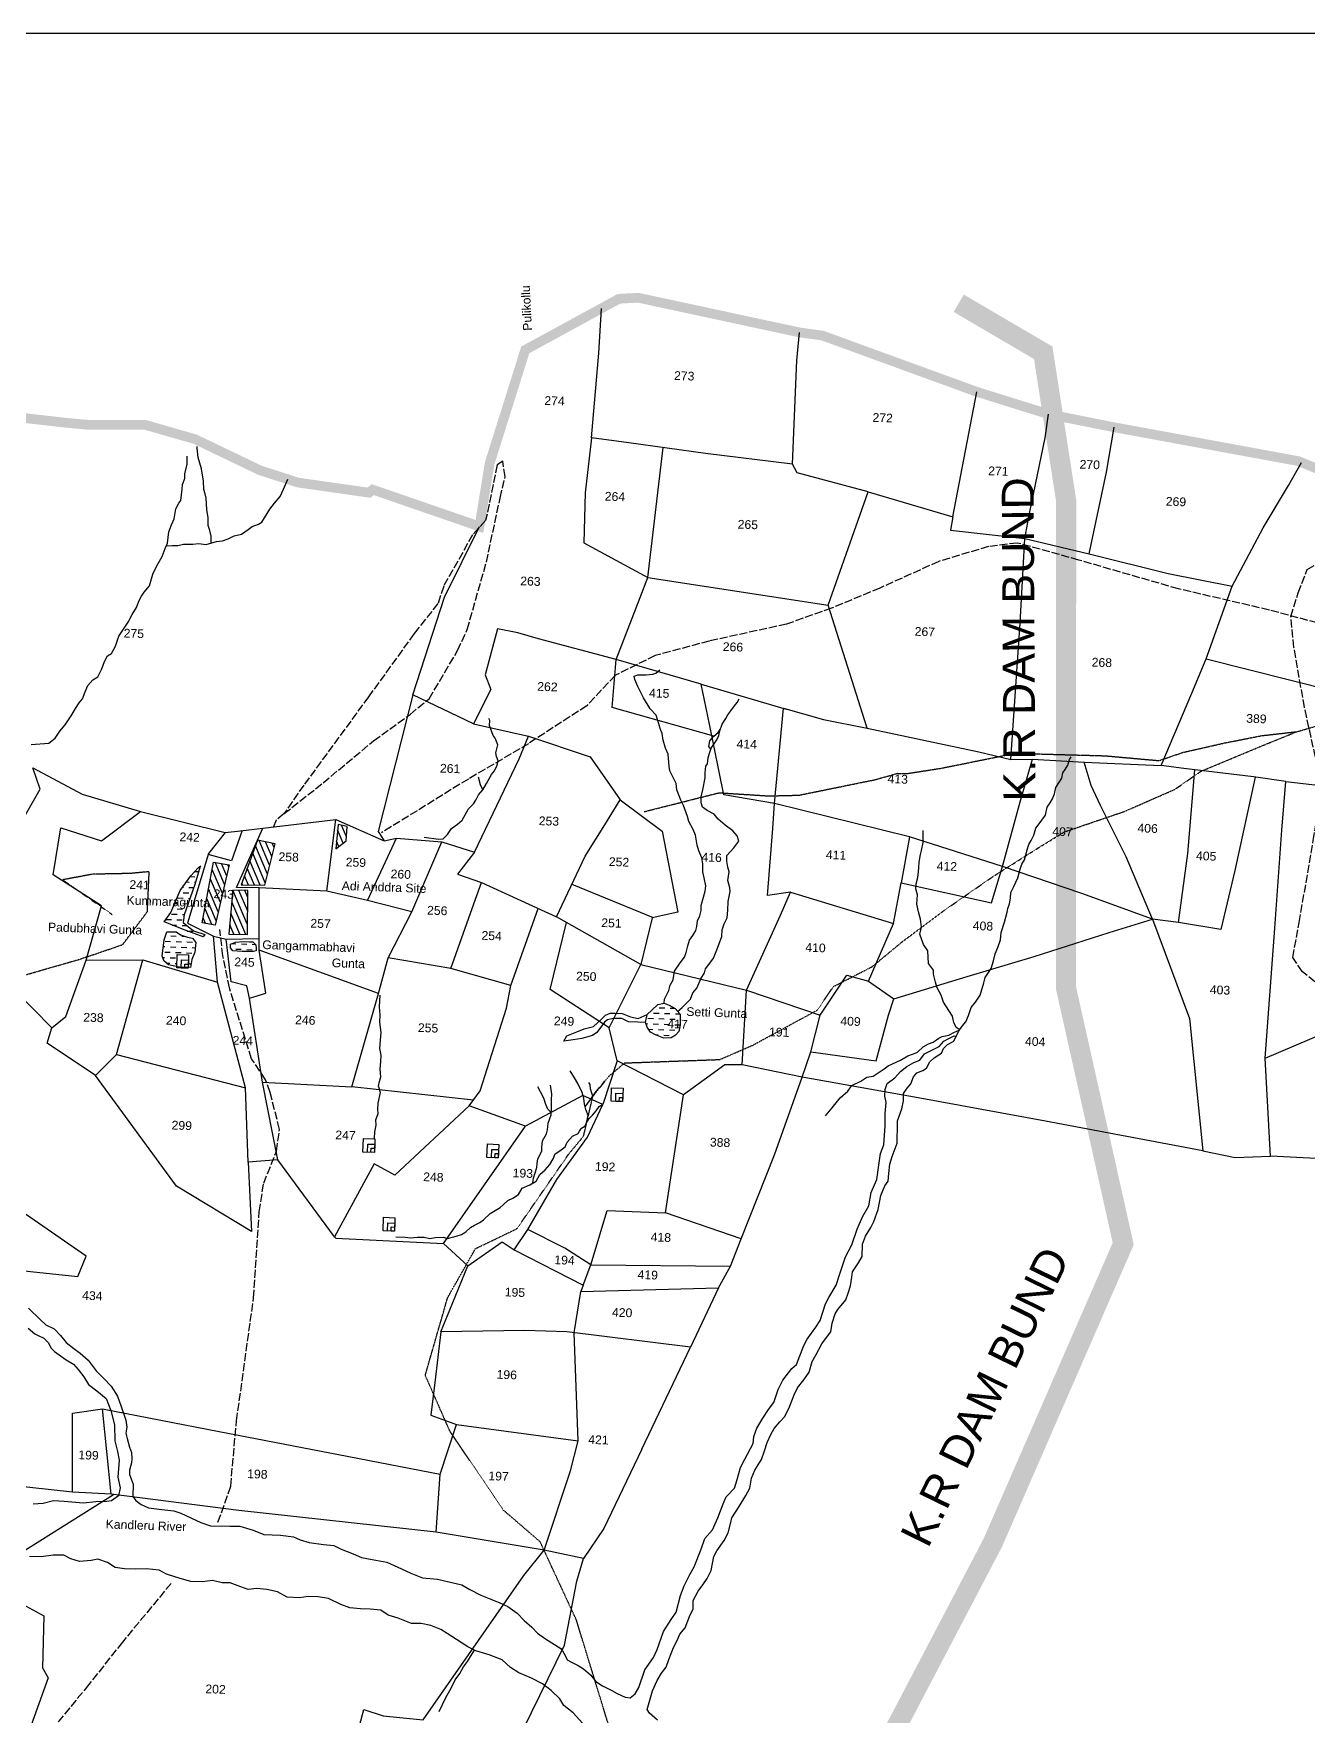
# Model space of a CAD drawing. Header units: inches. Extents: x 346063 to 354760, y 1581753 to 1587896.
# Drawn here: x 350344 to 352244, y 1585386 to 1587896 of the extents above; entities that cross this region are included whole.
import ezdxf

# ---------------------------------------------------------------- set-up
doc = ezdxf.new("R2010")
doc.units = ezdxf.units.IN
doc.header["$MEASUREMENT"] = 0
for name, pattern in [('ACAD_ISO02W100', [15, 12, -3]), ('ACAD_ISO03W100', [30, 12, -18]), ('ACAD_ISO07W100', [3, 0, -3]), ('BORDER', [1.75, 0.5, -0.25, 0.5, -0.25, 0, -0.25])]:
    doc.linetypes.add(name, pattern=pattern)
for name, color, linetype in [('BLOCK', 7, 'Continuous'), ('C LINE COO', 6, 'Continuous'), ('CARTTRACK', 30, 'ACAD_ISO02W100'), ('NALA', 4, 'Continuous'), ('SQUAREWELL', 5, 'Continuous'), ('SURVEY_BND', 7, 'Continuous'), ('SURVEY_NO', 7, 'Continuous'), ('VILLAGE_AREA', 1, 'Continuous'), ('WATER_BODY', 4, 'Continuous')]:
    doc.layers.add(name, color=color, linetype=linetype)
doc.layers.add('FOOTPATH', color=150, linetype='ACAD_ISO07W100', lineweight=30)
doc.layers.add('VILL_BOUNDARY', color=6, linetype='BORDER', lineweight=30)
doc.styles.get("Standard").update_dxf_attribs({"font": 'arial.ttf'})
pattern_1 = [(357.97328, (343965.363, 1583607.651), (8.4171, 7.841737), [8.134507, -8.134507])]

msp = doc.modelspace()

# ---------------------------------------------------------------- hatches: boundary and pattern name
at = {"layer": 'VILLAGE_AREA'}
h = msp.add_hatch(dxfattribs=at)
h.set_pattern_fill('ANSI31', color=256, scale=65.076057, angle=67.9733, style=0)
h.set_pattern_definition([(112.97328, (343965.363, 1583607.651), (-7.489335, -3.1749125), [])])
h.paths.add_polyline_path([(350704.1, 1586686.7), (350678.1, 1586692), (350653.4, 1586625.2), (350688.7, 1586625)])
h.paths.add_polyline_path([(350635.5, 1586655.1), (350612.5, 1586659.4), (350595.3, 1586568.7), (350614.8, 1586565.1)])
h.paths.add_polyline_path([(350663.6, 1586616.7), (350641.2, 1586617.2), (350635.4, 1586551.8), (350663.1, 1586551.4)])
h.paths.add_polyline_path([(350811.7, 1586712.6), (350798.1, 1586715.2), (350794.7, 1586679.1), (350810.2, 1586691.2)])
h.paths.add_polyline_path([(350478, 1586587.9), (350605.9, 1586583.4), (350606.8, 1586608.7), (350478.9, 1586613.2)], flags=9)
h.paths.add_polyline_path([(350608.8, 1586602.2), (350644.2, 1586600.9), (350644.9, 1586620.7), (350609.5, 1586622)], flags=9)
at = {"layer": 'WATER_BODY'}
h = msp.add_hatch(dxfattribs=at)
h.set_pattern_fill('DASH', color=256, scale=65.076057, angle=-2.0267, style=0)
h.set_pattern_definition(pattern_1)
h.paths.add_polyline_path([(350585.8, 1586539.1), (350581.2, 1586545.6), (350573.7, 1586547.5), (350562.9, 1586550.9), (350556.7, 1586555.1), (350542.8, 1586555.3), (350538.5, 1586543.1), (350535.7, 1586518.7), (350538.8, 1586511.3), (350545.3, 1586506), (350557.4, 1586503.4), (350558.1, 1586521.4), (350575.2, 1586520.8), (350574.5, 1586502), (350578.2, 1586501.8), (350580.1, 1586513.8), (350584.7, 1586524.7)])
h.paths.add_polyline_path([(350568.6, 1586580.7), (350584.7, 1586625.8), (350592.3, 1586652.9), (350589.4, 1586650.8), (350578.5, 1586638.6), (350562.8, 1586616.7), (350548.8, 1586584.1), (350538.5, 1586570.3), (350570.1, 1586557.5), (350597.1, 1586547.8), (350599.2, 1586551.2), (350582.7, 1586556.6), (350567.3, 1586569.1)])
h.paths.add_polyline_path([(350676.2, 1586531.1), (350675.5, 1586535.8), (350670.8, 1586540.2), (350666.2, 1586540.4), (350656.7, 1586540.6), (350644.9, 1586539.9), (350637.7, 1586536.6), (350637.5, 1586531.4), (350641.3, 1586527.1), (350655.2, 1586525.8), (350672, 1586526.1), (350676, 1586527)])
h.paths.add_polyline_path([(350478, 1586587.9), (350605.9, 1586583.4), (350606.8, 1586608.7), (350478.9, 1586613.2)], flags=9)
h = msp.add_hatch(dxfattribs=at)
h.set_pattern_fill('DASH', color=256, scale=65.076057, angle=-2.0267, style=0)
h.set_pattern_definition(pattern_1)
h.paths.add_polyline_path([(351308.5, 1586432.4), (351301.1, 1586440.7), (351292.1, 1586446), (351284.7, 1586448.6), (351275.1, 1586446.9), (351266.2, 1586438.3), (351259.6, 1586431.7), (351256.7, 1586420), (351259.6, 1586412.8), (351264.3, 1586405.3), (351271.8, 1586401.6), (351284.3, 1586396.7), (351295.2, 1586397.2), (351301.8, 1586400.9), (351306.8, 1586406.3), (351308.5, 1586416.3)])
h.paths.add_polyline_path([(351285.9, 1586408.3), (351321.3, 1586407), (351322, 1586426.9), (351286.6, 1586428.1)], flags=9)

# ---------------------------------------------------------------- linework, layer by layer
at = {"layer": 'BLOCK', "color": 5, "const_width": 30}
msp.add_lwpolyline([(351062, 1583084), (351133.9, 1583491.5), (351294.2, 1583769), (351372.6, 1583930.7), (351501.7, 1584112.4), (351604.2, 1584516.4), (351540.4, 1584842.4), (351535.4, 1585107.8), (351554.3, 1585222.2), (351774.9, 1585643.2), (351969.7, 1586089.8), (351884.3, 1586471.5), (351884.5, 1587198.7), (351850.3, 1587419.4), (351724.2, 1587493.3)], dxfattribs=at)
at = {"layer": 'C LINE COO', "color": 0}
msp.add_lwpolyline([(346063, 1581753.1), (354759.8, 1581753.1), (354759.8, 1587895.7), (346063, 1587895.7), (346063, 1581753.1)], dxfattribs=at)
at = {"layer": 'CARTTRACK'}
for points in [[(350717.6, 1586731.6), (350775.8, 1586777.5), (350851.1, 1586840.2), (350905.6, 1586879.8), (350934.1, 1586903.2), (350976.6, 1586975.1), (350990.9, 1587006.3), (351019.5, 1587107.1), (351039.9, 1587202.6), (351047.4, 1587234.2), (351044, 1587257.7), (351035.7, 1587252), (351018.4, 1587169), (350998.9, 1587147.6), (350955.8, 1587071.3), (350947.2, 1587045.3), (350911.7, 1587000.3), (350843.7, 1586906.1), (350747.2, 1586774.3), (350717.6, 1586731.6), (350705.7, 1586722), (350700.6, 1586708.2)], [(352466.5, 1586204.1), (352435.5, 1586256.8), (352380.9, 1586332.1), (352328.5, 1586397.1), (352298.7, 1586432.7), (352267.3, 1586470.9), (352237.1, 1586495.6), (352222.5, 1586517.1), (352232.3, 1586569.4), (352253.2, 1586691.4), (352266.1, 1586772.1), (352240.1, 1586890.3), (352224.4, 1586979.7), (352219.9, 1587025.7), (352230.8, 1587061.2), (352244.3, 1587095.9), (352296.6, 1587127.2), (352362.9, 1587159.4), (352406.6, 1587185.7)], [(352288.6, 1587008.4), (352187.7, 1587035.5), (352052.2, 1587067), (351903.4, 1587110.1), (351812.1, 1587135.5), (351768.6, 1587130.3), (351694.5, 1587108), (351606.5, 1587068.2), (351534.4, 1587038.2), (351467.4, 1587014.4), (351352, 1586989.2), (351271.2, 1586967.4), (351211.9, 1586938.2), (351169.4, 1586892.7), (351082.1, 1586836), (350992.6, 1586783.3), (350863.2, 1586703.2)], [(350619, 1585674.3), (350638, 1585727.8), (350646.7, 1585825.4), (350672.1, 1586008.8), (350680.5, 1586137.4), (350687.2, 1586180), (350706.4, 1586228.1), (350710.9, 1586260.5), (350696.8, 1586315.4), (350689.9, 1586334.6), (350669.2, 1586365.9), (350636, 1586471.5), (350626.3, 1586519.5), (350621.6, 1586558.9)], [(350549, 1585582.9), (350476.5, 1585495.3), (350426.2, 1585431.9), (350376.4, 1585370.9), (350346.2, 1585325.2), (350307.5, 1585290.2)]]:
    msp.add_lwpolyline(points, dxfattribs=at)
at = {"layer": 'FOOTPATH', "ltscale": 0.002}
for points in [[(351209.5, 1585346.6), (351153.8, 1585528.3), (351099.7, 1585645), (351044.6, 1585692.3), (350965.1, 1585810), (350928.3, 1585893.5), (350961.7, 1586009.3), (351003.2, 1586082.5), (351065.1, 1586112.2), (351142.1, 1586223.3), (351164.5, 1586250.3), (351178.4, 1586309.8), (351203.1, 1586340.5), (351225.8, 1586359.6), (351367.6, 1586364.7), (351417, 1586386.1), (351513.3, 1586438.5), (351537.4, 1586473.7), (351594.8, 1586503.1), (351639.7, 1586540.2), (351701.2, 1586586.3), (351775.4, 1586637.8), (351843.8, 1586681.1), (351881.8, 1586704.4), (351971.3, 1586734.9), (352047.1, 1586768.1), (352085.6, 1586794.9), (352181.1, 1586834.7), (352228.8, 1586854), (352332.1, 1586883.5)], [(351254.5, 1586734.5), (351366.6, 1586762.8), (351441, 1586758.1), (351485.9, 1586759.2), (351599.2, 1586782.3), (351633.1, 1586791.8), (351646.5, 1586791.4), (351698, 1586799.4), (351798, 1586819.6), (351826.5, 1586821.2), (351942.7, 1586818), (352023, 1586810.8), (352058.1, 1586822.9), (352120.6, 1586837.1), (352176.1, 1586848), (352228.8, 1586854)], [(349985.8, 1586455), (350096.3, 1586455.4), (350260, 1586470.6), (350409.5, 1586513.4), (350449.4, 1586526.8), (350476.9, 1586536.3), (350513.7, 1586585.4), (350516.4, 1586645), (350488, 1586642.3), (350431.9, 1586641.2), (350387.3, 1586632.9), (350461.2, 1586581.1)]]:
    msp.add_lwpolyline(points, dxfattribs=at)
at = {"layer": 'NALA'}
for points in [[(350340.3, 1586834.9), (350366.5, 1586837), (350375.9, 1586844.1), (350383.2, 1586854.7), (350390.9, 1586864.4), (350400.8, 1586879.1), (350406.2, 1586888.7), (350412.1, 1586896.9), (350417, 1586903), (350420.8, 1586913.2), (350424.8, 1586922.8), (350432.2, 1586931.4), (350439.5, 1586935.9), (350445.5, 1586947.7), (350449.5, 1586958.5), (350454, 1586967.3), (350460.2, 1586970.7), (350466.1, 1586981.8), (350471.1, 1586996.3), (350485, 1587017.3), (350491.2, 1587029), (350497.6, 1587039.4), (350501, 1587048.5), (350504.7, 1587056.1), (350508.8, 1587062.2), (350517, 1587071.5), (350521.7, 1587088.9), (350527.9, 1587101.5), (350535.5, 1587115.3), (350540, 1587127.4), (350543.5, 1587135.2), (350545.7, 1587152.1), (350549.9, 1587162.4), (350553.6, 1587171.8), (350555.9, 1587186.5), (350560.4, 1587195.2), (350563.6, 1587199.1), (350565.5, 1587216.1), (350566.1, 1587222.8), (350569.5, 1587231.9), (350569.7, 1587238.5), (350573, 1587253.4), (350573.2, 1587265.2)], [(350608.9, 1587135.7), (350609, 1587145.5), (350607.1, 1587154), (350604.3, 1587161.4), (350604.5, 1587173), (350602.4, 1587185.6), (350601.6, 1587202.6), (350600, 1587208.7), (350597.8, 1587215.3), (350597.5, 1587227.8), (350594.5, 1587246.2), (350589.6, 1587263.1), (350588.1, 1587277.1), (350588.2, 1587279.4)], [(350541.7, 1587131.3), (350550.9, 1587131.9), (350559.2, 1587131.9), (350567.5, 1587133.8), (350574.4, 1587133.7), (350581.6, 1587134), (350590.1, 1587135), (350601.2, 1587133.3), (350616.6, 1587138), (350625.6, 1587138.7), (350634.4, 1587141.5), (350643.3, 1587146.2), (350654, 1587148.5), (350663.9, 1587155.7), (350669.9, 1587160.2), (350679.7, 1587163.6), (350684.3, 1587166.4), (350696.5, 1587185.9), (350703.4, 1587194.8), (350711.8, 1587204.9), (350717, 1587215.8), (350723.1, 1587230.6)], [(351317.4, 1586524.3), (351319.8, 1586534.2), (351322.6, 1586542.8), (351327.5, 1586550), (351331.8, 1586557), (351333.4, 1586563), (351334.7, 1586571.7), (351337.9, 1586579.1), (351339.9, 1586586.9), (351339.8, 1586594.5), (351343.4, 1586607.1), (351345.9, 1586616.1), (351346.8, 1586624.1), (351344.2, 1586635.7), (351342.2, 1586644.7), (351342.5, 1586656.9), (351341, 1586665.8), (351336.6, 1586676.3), (351334.2, 1586684.8), (351331.7, 1586699.5), (351327.9, 1586707.9), (351321.7, 1586719.8), (351319.7, 1586727.6), (351313.5, 1586743.8), (351309.4, 1586751.8), (351303.8, 1586767.1), (351302.4, 1586776.7), (351293.1, 1586795.4), (351292.4, 1586802.2), (351290.6, 1586820.5), (351286.9, 1586829.2), (351283.2, 1586841.1), (351281.6, 1586851), (351279.3, 1586857.4), (351276.4, 1586867), (351272.8, 1586878.5), (351264, 1586888.1), (351254.1, 1586904.6), (351245.4, 1586921.6), (351240.8, 1586931.8), (351239.8, 1586936.7), (351245.4, 1586938.6), (351257.8, 1586938.7), (351267.9, 1586939.6), (351272.2, 1586941.4), (351278.1, 1586946.3)], [(351304.8, 1586436.6), (351311.8, 1586442.4), (351317.9, 1586449), (351324.1, 1586454.8), (351327.5, 1586464), (351333.6, 1586471.4), (351339.3, 1586484.9), (351344.7, 1586494), (351346.5, 1586499.8), (351352.8, 1586508.5), (351358.5, 1586515.8), (351364.1, 1586531), (351367.9, 1586540.2), (351370.7, 1586548.2), (351371.1, 1586558.2), (351374.1, 1586567.1), (351378.7, 1586576), (351379.5, 1586587.6), (351380.2, 1586600.5), (351383.1, 1586615.4), (351382.9, 1586620.9), (351379.8, 1586631.9), (351381.9, 1586645), (351379.9, 1586651.8), (351378, 1586660.7), (351378.4, 1586669), (351388.5, 1586680.6), (351395.9, 1586690.8), (351393.6, 1586698.6), (351387.2, 1586705.9), (351375.7, 1586714.6), (351365.2, 1586723.6), (351359.4, 1586730.7), (351348.8, 1586736.2), (351341.9, 1586741.4), (351339.8, 1586747.8), (351339.8, 1586756.9), (351342.3, 1586767.4), (351346, 1586785.1), (351345.8, 1586792.7), (351347, 1586802.6), (351349.3, 1586806.2), (351350.6, 1586815.1), (351352.4, 1586822), (351355.1, 1586829.4), (351363.3, 1586841.9), (351366.2, 1586848.3), (351367.7, 1586855.1), (351371.2, 1586865), (351376.5, 1586873.8), (351379.8, 1586879.1), (351384.1, 1586885.3), (351389.5, 1586892.4), (351393.9, 1586897.6), (351396.7, 1586902.9)], [(350926.6, 1586696.7), (350948.1, 1586693.5), (350955, 1586694), (350961.7, 1586700.3), (350967.3, 1586709.4), (350976.3, 1586715.9), (350983.4, 1586721.8), (350992.9, 1586739), (351000.1, 1586746.1), (351003.7, 1586751.8), (351007.9, 1586759.9), (351014.4, 1586767.3), (351019.8, 1586776.8), (351027.2, 1586790), (351031.5, 1586795.6), (351035.6, 1586803.8), (351037.1, 1586810.5), (351034.4, 1586816.9), (351033.6, 1586822.5), (351035, 1586828.5), (351036.5, 1586834.1), (351032.8, 1586844.4), (351029.5, 1586848), (351024.3, 1586863.4), (351024.5, 1586870.5), (351023.1, 1586873.7)], [(351354.5, 1586827.8), (351351.3, 1586831.8), (351353, 1586840.5), (351358.6, 1586847.1), (351365.1, 1586852.7), (351368.4, 1586857)], [(351274.7, 1585378.7), (351262.9, 1585389), (351259.4, 1585394.8), (351267.4, 1585422.7), (351274.5, 1585438), (351281, 1585449.1), (351287.8, 1585457.8), (351291.6, 1585469.5), (351298.5, 1585487.3), (351303.9, 1585497.5), (351308.2, 1585507.2), (351316, 1585516.4), (351322.7, 1585533.3), (351328, 1585544.8), (351328.2, 1585557.3), (351335.5, 1585571.2), (351342.2, 1585580.8), (351349.1, 1585590.4), (351354.7, 1585602.1), (351358.7, 1585622.9), (351363.3, 1585631.4), (351374.1, 1585647), (351380.4, 1585658.4), (351384.2, 1585673.7), (351385.7, 1585680.6), (351396.7, 1585697.9), (351406.4, 1585714), (351412.5, 1585725), (351415, 1585740), (351420.1, 1585752.1), (351429.8, 1585767.8), (351434.6, 1585780.9), (351438.2, 1585793.1), (351444, 1585805.2), (351448.7, 1585814.1), (351457.4, 1585824.2), (351464.9, 1585832.2), (351471.7, 1585846.2), (351478.8, 1585864.3), (351483.8, 1585874.9), (351493.3, 1585886.6), (351500.9, 1585898.2), (351505.8, 1585914.1), (351511.6, 1585924.7), (351520, 1585940.3), (351528.6, 1585951.6), (351533.2, 1585958.4), (351535.6, 1585971.4), (351539.7, 1585985), (351544.1, 1585991.6), (351555.9, 1586006.1), (351559.1, 1586015.9), (351562.9, 1586027.2), (351564.6, 1586040), (351565.8, 1586047.9), (351574.7, 1586061.2), (351580, 1586070.7), (351580.9, 1586088.9), (351585.2, 1586100.9), (351592.9, 1586114), (351597.7, 1586123.2), (351604.2, 1586140.8), (351607.8, 1586161.8), (351613.9, 1586176), (351619, 1586183.2), (351620.1, 1586194.8), (351621.5, 1586208.7), (351625, 1586220.2), (351632.6, 1586240.1), (351632.4, 1586248.5), (351632.7, 1586261.5), (351632.7, 1586273.2), (351639.5, 1586291.3), (351641.7, 1586303.2), (351641.9, 1586313.9), (351647.2, 1586321.9), (351652.8, 1586328.6), (351656.6, 1586339.1), (351661.8, 1586344.6), (351670.7, 1586348.4), (351675.9, 1586352), (351681.2, 1586361.3), (351687.5, 1586367), (351694.7, 1586371.6), (351698.3, 1586374.2), (351701.4, 1586380.9), (351707.7, 1586386.9), (351717.1, 1586392.3), (351723.9, 1586406.5), (351729.2, 1586414.5), (351734.9, 1586421.1), (351738.9, 1586430.3), (351742.7, 1586442.1), (351749.3, 1586450.1), (351756.1, 1586460.5), (351761.8, 1586479.3), (351763.8, 1586486.9), (351772.7, 1586500.4), (351776, 1586511.9), (351778.5, 1586522.4), (351782.5, 1586531.7), (351786.4, 1586543.2), (351787.7, 1586554.2), (351792.6, 1586569.5), (351796.7, 1586584.6), (351797.6, 1586590.3), (351800.2, 1586597.2), (351801.6, 1586605.4), (351801.9, 1586613.8), (351806.5, 1586622.8), (351812.2, 1586635.9), (351815.4, 1586647.4), (351818.2, 1586656.1), (351822.2, 1586662.6), (351826.3, 1586677.6), (351828.6, 1586685.7), (351832.2, 1586691.6), (351836.5, 1586699.6), (351839.5, 1586710), (351844.2, 1586716.5), (351853.8, 1586729.4), (351856.4, 1586741.1), (351860.5, 1586747.6), (351864.2, 1586753.9), (351867.1, 1586761), (351869.2, 1586770.6), (351878, 1586784.5), (351879.7, 1586792.4), (351882.9, 1586797.6), (351886.9, 1586803.9), (351889.7, 1586812.4), (351892, 1586816.6)], [(351014.4, 1586767.3), (351010.5, 1586774.5), (351007.5, 1586786.2)], [(351525.3, 1586280.9), (351535.6, 1586292.4), (351547.3, 1586307.4), (351558.9, 1586317.7), (351564.7, 1586326.1), (351578.4, 1586332.4), (351587.1, 1586338.5), (351596.5, 1586340), (351613.2, 1586350.9), (351619.2, 1586355.2), (351637.5, 1586363.6), (351648.3, 1586370.4), (351656.9, 1586373), (351662.9, 1586375.6), (351671.4, 1586383.6), (351679.3, 1586388), (351686.2, 1586390.4), (351694.6, 1586396.5), (351699.7, 1586398.9), (351709.4, 1586401.1), (351716.8, 1586405), (351725.7, 1586409.2), (351720.5, 1586412.7), (351716.7, 1586419.8), (351715, 1586429.4), (351704.9, 1586444.8), (351701.3, 1586450.5), (351697.8, 1586460.8), (351692.2, 1586471.7), (351689.6, 1586480.3), (351686.6, 1586491.9), (351686.5, 1586497.8), (351679.1, 1586507.8), (351677.9, 1586527.1), (351671.9, 1586536.5), (351666.3, 1586551.8), (351668.5, 1586562), (351667.3, 1586574.3), (351664, 1586585), (351661.6, 1586596.3), (351662.9, 1586610.5), (351660.3, 1586619.4), (351660.5, 1586626.8), (351663.3, 1586636.1), (351664.2, 1586644.8), (351664.8, 1586651.3), (351665, 1586659), (351667.1, 1586670.8), (351668.6, 1586676.4), (351671.1, 1586688.4), (351671.1, 1586706.7)], [(351284.7, 1586448.6), (351285.1, 1586454.8), (351287.5, 1586459.9), (351291.9, 1586467.6), (351293.6, 1586475.5), (351298.1, 1586483.8), (351300.4, 1586496.6), (351308.7, 1586509), (351314.9, 1586517.6), (351317.4, 1586524.3)], [(350852.4, 1586246.7), (350852.8, 1586256.6), (350855.1, 1586266.8), (350854.6, 1586274.6), (350857.8, 1586284.2), (350857.7, 1586290.2), (350858, 1586299.4), (350861.3, 1586315.5), (350858.5, 1586324.7), (350859.9, 1586331.9), (350862.1, 1586339), (350861, 1586350.3), (350862, 1586361.8), (350862.7, 1586371.2), (350860.7, 1586381.2), (350861.5, 1586393.6), (350862.5, 1586404.8), (350860.5, 1586420.4), (350860.9, 1586431.4), (350860.2, 1586443.3), (350861, 1586460.6)], [(351256.7, 1586420), (351245.3, 1586420.6), (351231.3, 1586420.9), (351221.6, 1586425.9), (351208.7, 1586426.1), (351200.2, 1586424), (351195.6, 1586420.6), (351184.2, 1586405.2), (351177.8, 1586400.5), (351161.8, 1586396), (351149.2, 1586394), (351135.1, 1586392.2), (351139.4, 1586399.9), (351154.3, 1586406), (351165.6, 1586410.3), (351179.1, 1586413.8), (351190.8, 1586424.3), (351197.3, 1586431), (351204.1, 1586433.9), (351211.7, 1586433.8), (351221.9, 1586433.4), (351234.6, 1586428.3), (351246.1, 1586425.7), (351259.6, 1586431.7)], [(350336.1, 1585993.4), (350354.2, 1585976.1), (350362.1, 1585968.9), (350374.8, 1585962.7), (350384, 1585952.8), (350392.4, 1585942.3), (350404.1, 1585933.3), (350413.6, 1585926.4), (350425.4, 1585916), (350437.2, 1585900.2), (350448.7, 1585888.9), (350459.7, 1585877), (350469.1, 1585862.2), (350474.7, 1585846.8), (350481.6, 1585826.4), (350483, 1585816.1), (350481.5, 1585807.3), (350483.3, 1585798.9), (350487, 1585786.3), (350490.2, 1585778), (350490.6, 1585768.6), (350489.8, 1585762.9), (350487.2, 1585751.7), (350486.8, 1585745.4), (350489.7, 1585738.7), (350492.5, 1585731.1), (350492.1, 1585712.7), (350496.4, 1585706.7), (350504.4, 1585700.5), (350515.2, 1585695.9), (350535.3, 1585693.1), (350553.3, 1585691.1), (350563.4, 1585687.6), (350578.3, 1585680.6), (350593.4, 1585673.8), (350608, 1585668.8), (350637.4, 1585668.1), (350651.7, 1585668.3), (350671.5, 1585662.3), (350687.4, 1585655.9), (350712.1, 1585654.8), (350731.8, 1585652.2), (350741.5, 1585648), (350755.1, 1585643.9), (350776.3, 1585640.9), (350791.9, 1585639.3), (350802.8, 1585634.1), (350820.9, 1585627.1), (350832.9, 1585621.7), (350849.1, 1585618.4), (350870.8, 1585614.4), (350893, 1585604.7), (350906.9, 1585598.3), (350924.2, 1585591), (350946.7, 1585589.2), (350983, 1585580.6), (350994.6, 1585574), (351011.4, 1585565.2), (351026.1, 1585559.5), (351039.5, 1585553.8), (351051.7, 1585548.5), (351065.3, 1585538.6), (351076, 1585527.5), (351087.1, 1585517.7), (351095.7, 1585508.5), (351107.5, 1585500.4), (351130.5, 1585485.7), (351132.8, 1585482.4), (351136.8, 1585475.2), (351140.1, 1585468.6), (351146.3, 1585465.3), (351156.5, 1585460.6), (351164.6, 1585455.6), (351174.7, 1585446.4), (351183, 1585436.3), (351192.8, 1585429.9), (351206.5, 1585423), (351214.6, 1585418.4), (351226.3, 1585413.2), (351234, 1585412.2), (351241.6, 1585418), (351247.1, 1585427.4), (351256, 1585453.7), (351268.9, 1585472.1), (351274.1, 1585484.1), (351283.8, 1585510.9), (351295.2, 1585528.8), (351302.4, 1585540), (351309.1, 1585564.8), (351314.8, 1585579.4), (351322.9, 1585596.3), (351329.3, 1585607.5), (351339.8, 1585633.9), (351345.5, 1585650.1), (351357.1, 1585662.8), (351364.7, 1585680.6), (351372.7, 1585701.8), (351377.2, 1585711.9), (351389.7, 1585725.2), (351393.8, 1585737.8), (351398.8, 1585755.9), (351405.3, 1585768.5), (351417.3, 1585791.9), (351418.5, 1585802.3), (351422.8, 1585814.4), (351431.8, 1585829.6), (351440.6, 1585842.6), (351448.5, 1585852.9), (351454.9, 1585872.4), (351461.6, 1585886), (351475.1, 1585903.7), (351482.2, 1585909.7), (351493.3, 1585938.1), (351498.2, 1585947.2), (351510.9, 1585965.1), (351517.5, 1585975.2), (351525.7, 1585999.9), (351530.5, 1586009.8), (351541.5, 1586028), (351547.3, 1586046.5), (351555.5, 1586070.1), (351564.5, 1586088.2), (351572.5, 1586111.7), (351580.6, 1586129.7), (351589.9, 1586146.3), (351593.8, 1586166), (351602.2, 1586185.4), (351605.1, 1586206.9), (351607.7, 1586224.3), (351612.5, 1586237.2), (351614.3, 1586265.9), (351614.3, 1586284), (351616.2, 1586300.5), (351614, 1586310), (351614.3, 1586320.1), (351617.4, 1586328.8), (351628.9, 1586337.5), (351637.5, 1586346.7), (351646.6, 1586354.5), (351657.3, 1586360.4), (351666.2, 1586363.7), (351673, 1586373.1), (351694.8, 1586384.1), (351702.2, 1586392), (351708.3, 1586395.8), (351717.5, 1586400.2), (351720.5, 1586399.4)], [(350884.5, 1586099.9), (350898.1, 1586099.5), (350906.4, 1586098.8), (350916.4, 1586099.6), (350926.6, 1586099.4), (350934.9, 1586097.7), (350943, 1586099.3), (350955.4, 1586099.8), (350961.5, 1586097.7), (350974.6, 1586100.9), (350982.4, 1586103.8), (350988.9, 1586107.6), (350996, 1586113.9), (351001.6, 1586117.7), (351009.7, 1586121.3), (351015.2, 1586125.4), (351025.1, 1586135.1), (351039.9, 1586143.8), (351044.4, 1586147.6), (351051.3, 1586154.1), (351058.9, 1586157.9), (351067.2, 1586163.1), (351073, 1586172.5), (351084.5, 1586177.8), (351093.6, 1586183.2), (351099.3, 1586193.1), (351107, 1586199.9), (351114.1, 1586208.1), (351119.2, 1586216.6), (351122, 1586224), (351129, 1586228.5), (351136.9, 1586234.5), (351139.9, 1586241.5), (351147.8, 1586250.2), (351156.4, 1586254.5), (351158.5, 1586257.7), (351161.2, 1586262.4), (351166.2, 1586265.2), (351169.1, 1586270.2), (351171.4, 1586281.1), (351167.8, 1586290), (351165.8, 1586297.9), (351164.7, 1586306.9), (351162.2, 1586315.5), (351156, 1586328.7), (351151, 1586337.4), (351144.4, 1586347.6)], [(351089, 1586180.5), (351089.7, 1586187.8), (351094.9, 1586203.4), (351095, 1586209.7), (351096.2, 1586216.7), (351102.4, 1586227.8), (351102.3, 1586233.9), (351103.4, 1586243.4), (351109, 1586253.7), (351110.5, 1586259.8), (351111.9, 1586269.5), (351116.3, 1586282.1), (351116.5, 1586292.9), (351116.6, 1586304.8), (351116.9, 1586312.8), (351115.1, 1586326.2)], [(351116.3, 1586285.4), (351111.2, 1586290.4), (351108.1, 1586297.5), (351105.1, 1586306.8), (351100.1, 1586316.3), (351096.3, 1586323.9)], [(351166.8, 1586293.9), (351174.8, 1586304.8), (351182, 1586314.8), (351187.8, 1586322.6), (351191.6, 1586326.4), (351196.1, 1586332.7)], [(351178.4, 1586309.8), (351176.3, 1586316), (351174.6, 1586320.8), (351174.2, 1586327.4), (351172.4, 1586330.3)], [(351169.1, 1586270.2), (351172.7, 1586276.7), (351177.9, 1586281.7), (351183.4, 1586288.3), (351187.8, 1586294.6), (351192.5, 1586297.8)], [(350335.7, 1585963.6), (350345.8, 1585955.2), (350350.6, 1585952.6), (350359.4, 1585948.8), (350365.8, 1585942.5), (350369.9, 1585933.8), (350375, 1585929.2), (350392.5, 1585916.7), (350403.2, 1585910.2), (350410.2, 1585901.9), (350418.8, 1585891.1), (350425.7, 1585879.9), (350438.3, 1585870.3), (350452.4, 1585858.8), (350459, 1585840.8), (350464.6, 1585819.6), (350465.1, 1585795.8), (350469.3, 1585779.7), (350471.5, 1585766.6), (350469.7, 1585741.6), (350473.1, 1585725.7), (350470.7, 1585713.5), (350459.9, 1585706), (350452.6, 1585705.2), (350436.6, 1585704.7), (350418.3, 1585702.6), (350389.4, 1585705.2), (350373.8, 1585706), (350358.1, 1585701.9), (350343.4, 1585700.9)], [(351162.7, 1585374.3), (351149.1, 1585389.6), (351135.1, 1585400.5), (351128.9, 1585410.4), (351116.1, 1585423.2), (351103, 1585432.9), (351086.8, 1585441.5), (351068.1, 1585449.2), (351055.4, 1585457.2), (351043.2, 1585468.9), (351023.5, 1585476.3), (351003.9, 1585482.3), (350991.7, 1585488.1), (350974.8, 1585499.1), (350961.2, 1585508.3), (350951.4, 1585514.2), (350936.5, 1585519.9), (350922.3, 1585523.2), (350907.5, 1585523), (350887.7, 1585530.8), (350872.9, 1585535.4), (350861.9, 1585542.7), (350846.1, 1585544.5), (350831.7, 1585545), (350815.7, 1585546.2), (350802.2, 1585551.2), (350783.9, 1585560.6), (350768.4, 1585562.8), (350753.6, 1585563.3), (350740.5, 1585561.2), (350722.4, 1585562.3), (350707.6, 1585570.1), (350692.1, 1585573.6), (350677, 1585575.4), (350664.2, 1585573.6), (350647.8, 1585579.7), (350637.3, 1585583.5), (350625.5, 1585583.7), (350610.7, 1585587.4), (350595.9, 1585585), (350578.7, 1585585.8), (350562.8, 1585590.4), (350542.1, 1585596.5), (350531.4, 1585602.8), (350512.4, 1585604.8), (350495.3, 1585603.9), (350479.5, 1585604.5), (350465.7, 1585606.4), (350454.3, 1585613.9), (350439.5, 1585618.9), (350429.8, 1585617.1), (350412.3, 1585615.6), (350399.6, 1585619.7), (350389.1, 1585625.1), (350373, 1585625.1), (350355, 1585622.7), (350337.9, 1585622.9)], [(350948.8, 1585391.6), (350959.2, 1585412.7), (350966.9, 1585426.3), (350972.9, 1585438.9), (350980, 1585448.6), (350985.3, 1585458.2), (350991.1, 1585466.4), (350996, 1585473.8), (351001.7, 1585483.4)]]:
    msp.add_lwpolyline(points, dxfattribs=at)
at = {"layer": 'SQUAREWELL'}
for points in [[(350558.1, 1586521.4), (350575.2, 1586520.8), (350574.4, 1586500.8), (350557.4, 1586501.4)], [(350564.5, 1586513.3), (350574.9, 1586513), (350574.4, 1586500.8), (350564.1, 1586501.1)], [(350569.6, 1586507.1), (350574.7, 1586506.9), (350574.4, 1586500.8), (350569.4, 1586500.9)], [(351206.4, 1586322.5), (351223.5, 1586321.9), (351222.8, 1586301.9), (351205.7, 1586302.5)], [(351212.8, 1586314.5), (351223.2, 1586314.1), (351222.8, 1586301.9), (351212.4, 1586302.2)], [(351217.9, 1586308.2), (351223, 1586308.1), (351222.8, 1586301.9), (351217.7, 1586302.1)], [(350836, 1586246.7), (350853, 1586246.1), (350852.3, 1586226), (350835.3, 1586226.6)], [(350842.4, 1586238.6), (350852.8, 1586238.2), (350852.3, 1586226), (350842, 1586226.4)], [(351021, 1586238.7), (351038, 1586238.1), (351037.3, 1586218.1), (351020.3, 1586218.7)], [(350847.5, 1586232.4), (350852.5, 1586232.2), (350852.3, 1586226), (350847.3, 1586226.2)], [(351027.4, 1586230.6), (351037.8, 1586230.3), (351037.3, 1586218.1), (351027, 1586218.4)], [(351032.5, 1586224.4), (351037.5, 1586224.2), (351037.3, 1586218.1), (351032.3, 1586218.2)], [(350866, 1586129.2), (350883, 1586128.6), (350882.3, 1586108.5), (350865.3, 1586109.1)], [(350872.4, 1586121.1), (350882.8, 1586120.7), (350882.3, 1586108.5), (350872, 1586108.9)], [(350877.5, 1586114.9), (350882.6, 1586114.7), (350882.3, 1586108.5), (350877.3, 1586108.7)]]:
    msp.add_lwpolyline(points, close=True, dxfattribs=at)
at = {"layer": 'SURVEY_BND'}
for points in [[(351476.2, 1587253), (351346.4, 1587269.3), (351231.9, 1587285.1), (351176.5, 1587292.7), (351187.4, 1587418.6), (351191, 1587485.6)], [(351589, 1587212.1), (351483, 1587240.4), (351476.2, 1587253), (351482.9, 1587407.9), (351486.5, 1587449.8)], [(351715.4, 1587174.8), (351751, 1587361.2)], [(351822.7, 1587142.2), (351830.1, 1587182.1), (351853.2, 1587292.7), (351858.3, 1587327.7)], [(351176.5, 1587292.7), (351166.7, 1587210.3), (351164.7, 1587135.9), (351260.4, 1587084), (351283.1, 1587278)], [(351918.9, 1587119.2), (351944.8, 1587241), (351956.3, 1587308.2)], [(352093.5, 1586962.6), (352132.4, 1587070.9), (352178.4, 1587158.2), (352216.3, 1587221.1), (352235.7, 1587255.8)], [(351587.4, 1586859.2), (351529.6, 1587042.9), (351589, 1587212.1), (351715.4, 1587174.8), (351711.9, 1587154.9), (351822.7, 1587142.2)], [(351000.1, 1586865.8), (350909.5, 1586908.9), (350956.9, 1587054.8), (351009.1, 1587160.2)], [(351801.9, 1586812.5), (351816, 1587015.9), (351822.7, 1587142.2), (351918.9, 1587119.2), (352036.7, 1587090.2), (352132.4, 1587070.9)], [(351339.8, 1586925), (351213.3, 1586961.5), (351248.8, 1587054.4), (351260.4, 1587084)], [(351260.4, 1587084), (351529.6, 1587042.9)], [(351213.3, 1586961.5), (351097, 1586992.4), (351066.5, 1587001.7), (351036.1, 1587007.4), (351017.7, 1586938.9), (351026.1, 1586916.8), (351000.1, 1586865.8), (351082.4, 1586847.3), (351174.4, 1586816.3), (351219.2, 1586752.3), (351281.6, 1586705.7), (351305.2, 1586584.6), (351266.9, 1586576.2), (351250.1, 1586506.6), (351407.6, 1586468.2)], [(351358.6, 1586847.1), (351207.2, 1586889.8), (351213.3, 1586961.5)], [(352212.3, 1586779.8), (352164.1, 1586786.5), (352060.2, 1586798.8), (352026.1, 1586803.5), (352072, 1586911.5), (352093.5, 1586962.6), (352281.1, 1586915.3), (352314.6, 1586906.3)], [(351449.5, 1586746.8), (351373.8, 1586759.7), (351352.4, 1586865), (351339.8, 1586925), (351466.9, 1586887.7)], [(350909.5, 1586908.9), (350858, 1586705.2), (350866.8, 1586691.2), (350885.2, 1586695), (350953.2, 1586689.5), (351001.7, 1586674.2), (351068.6, 1586813.4), (351082.4, 1586847.3)], [(351650.7, 1586696.8), (351449.5, 1586746.8), (351463, 1586888.8), (351522.5, 1586872), (351587.4, 1586859.2), (351754.3, 1586823.9), (351801.9, 1586812.5), (351834.3, 1586812.7)], [(352013.5, 1586574.4), (351907.7, 1586612.5), (351789.3, 1586652.6), (351816.1, 1586749.5), (351834.3, 1586812.7), (351911.2, 1586808.5)], [(350371, 1586412), (350257.2, 1586527.5), (350214, 1586571.4), (350271.8, 1586625.2), (350353.9, 1586768.3), (350343, 1586800.2), (350416.6, 1586760.5), (350503.2, 1586734.6)], [(352052.1, 1586569.1), (352013.5, 1586574.4), (351973.9, 1586667.4), (351935.6, 1586743.8), (351922, 1586773.6), (351911.2, 1586808.5), (352026.1, 1586803.5)], [(352166.4, 1586786.2), (352136.1, 1586646.9), (352115.3, 1586558.6), (352052.1, 1586569.1), (352065.9, 1586672.1), (352076.7, 1586796.8)], [(352181.4, 1586366.5), (352196, 1586560.8), (352206.1, 1586707.1), (352212.3, 1586779.8), (352277.1, 1586772)], [(351001.7, 1586674.2), (350976.4, 1586641.3), (351012.2, 1586628.8), (351123.9, 1586577.5), (351167.1, 1586668.1), (351196.4, 1586714.9), (351219.2, 1586752.3)], [(351473.4, 1586614.5), (351438.7, 1586609.7), (351447, 1586709.4), (351449.5, 1586746.8)], [(350422.1, 1586513.2), (350445.2, 1586594.1), (350372.9, 1586640.1), (350384.6, 1586710.3), (350445.2, 1586691), (350503.2, 1586734.6), (350629.9, 1586703.3), (350604.8, 1586672), (350573.6, 1586568), (350612.1, 1586548.6)], [(350781.3, 1586616.1), (350680.7, 1586621.1), (350646.6, 1586621.5), (350686.1, 1586710), (350795, 1586722.8)], [(350842.2, 1586601.9), (350781.3, 1586616.1), (350795, 1586722.8), (350866.8, 1586691.2)], [(350655.3, 1586706.5), (350639.3, 1586661.3), (350604.5, 1586670.9)], [(350629.9, 1586703.3), (350652.4, 1586706.2), (350686.1, 1586710)], [(350908.2, 1586584.9), (350842.2, 1586601.9), (350885.2, 1586695)], [(350966.3, 1586500.6), (350873, 1586516.6), (350908.2, 1586584.9), (350953.2, 1586689.5)], [(351789.3, 1586652.6), (351650.7, 1586696.8), (351638.4, 1586628.6)], [(351589.6, 1586481.7), (351627, 1586567.8), (351638.4, 1586628.6), (351772.9, 1586598.5), (351789.3, 1586652.6)], [(350858.5, 1586463.3), (350680.3, 1586527.7), (350680.7, 1586621.1)], [(351056.2, 1586475), (350966.3, 1586500.6), (350998.5, 1586590), (351012.2, 1586628.8)], [(351147.2, 1586626.4), (351268.2, 1586576.5)], [(351407.6, 1586468.2), (351458.1, 1586580.3), (351473.4, 1586614.5), (351627, 1586567.8)], [(351214.7, 1586362.9), (351193.3, 1586297.4), (351163.5, 1586311.2), (351078, 1586265.2), (350994, 1586295.8), (351010, 1586318), (351049.4, 1586441.4), (351056.2, 1586475), (351096.8, 1586589.9)], [(351202.5, 1586412.1), (351114.5, 1586469), (351138.8, 1586569.1)], [(351250.1, 1586506.6), (351123.9, 1586577.5)], [(352088.5, 1586228.4), (351853.7, 1586272.9), (351663.8, 1586307.5), (351490.7, 1586338.4), (351503.6, 1586376.3), (351601, 1586362.8), (351619.5, 1586431), (351627.3, 1586455.2), (351736.8, 1586488.7), (351837, 1586518.6), (351948.5, 1586554.3), (352013.5, 1586574.4)], [(352013.5, 1586574.4), (352068.8, 1586426.1), (352088.5, 1586228.4), (352136.5, 1586218.3), (352189.3, 1586220.6)], [(350708.2, 1586215.1), (350664.1, 1586211.3), (350659.9, 1586322.5), (350618.1, 1586480), (350612.1, 1586548.6), (350631.2, 1586544.3)], [(350666.1, 1586456.2), (350662.2, 1586474.7), (350638.8, 1586480.7), (350631.2, 1586544.3), (350680.3, 1586545.5)], [(350436.2, 1586340.8), (350364, 1586389.3), (350371, 1586412), (350392.1, 1586428.9), (350422.1, 1586513.2), (350506.7, 1586513.5)], [(350467.8, 1586372.1), (350506.7, 1586513.5), (350618.1, 1586480)], [(350685.5, 1586330.7), (350666.1, 1586456.2), (350690.6, 1586463.9), (350680.3, 1586527.7)], [(351000.1, 1586304.2), (350818.9, 1586323.7), (350858.5, 1586463.3), (350873, 1586516.6)], [(351401.1, 1586356.9), (351375.5, 1586357), (351313.7, 1586312), (351214.7, 1586362.9), (351202.5, 1586412.1), (351250.1, 1586506.6)], [(351503.6, 1586376.3), (351517.3, 1586431), (351557.4, 1586490.4), (351589.6, 1586481.7), (351627.3, 1586455.2)], [(351490.7, 1586338.4), (351401.1, 1586356.9), (351407.6, 1586468.2), (351517.3, 1586431)], [(352471.7, 1586205.8), (352189.3, 1586220.6), (352181.4, 1586366.5), (352408.4, 1586463.3)], [(350664.1, 1586211.3), (350669, 1586108.2), (350556.9, 1586175.9), (350436.2, 1586340.8), (350467.8, 1586372.1), (350659.9, 1586322.5)], [(351399.8, 1586096.9), (351449.3, 1586222.3), (351490.7, 1586338.4)], [(350792.9, 1586100.2), (350708.2, 1586215.1), (350685.5, 1586330.7), (350818.9, 1586323.7)], [(351175.5, 1586058.5), (351199.7, 1586139.4), (351286.6, 1586135.8), (351313.7, 1586312)], [(350994, 1586295.8), (350882.9, 1586192.1), (350852, 1586208.9), (350792.9, 1586100.2), (350794.9, 1586097.9), (350955.7, 1586090.3), (351078, 1586265.2)], [(350955.7, 1586090.3), (350991.9, 1586056.8), (351042.8, 1586092.4), (351061.1, 1586080.5), (351081.1, 1586111.1), (351124.6, 1586185.4), (351170.5, 1586249), (351193.3, 1586297.4)], [(350268.2, 1586055.9), (350409.7, 1586040.7), (350422.3, 1586071.2), (350286.1, 1586165.2), (350214.5, 1586215.3), (350180, 1586178.9), (350271.6, 1586088.3), (350268.2, 1586055.9)], [(351175.5, 1586058.5), (351383.9, 1586056.1), (351399.8, 1586096.9), (351286.6, 1586135.8)], [(351061.1, 1586080.5), (351164, 1586028.2), (351175.5, 1586058.5), (351136.6, 1586083.4), (351081.1, 1586111.1)], [(351365.9, 1586023.9), (351324.2, 1585935.6), (351139.3, 1585958.3), (351076.9, 1585960.2), (350951.6, 1585958.4), (350991.9, 1586056.8)], [(351164, 1586028.2), (351160.4, 1586018.4), (351365.9, 1586023.9), (351383.9, 1586056.1)], [(351150.4, 1585957), (351160.4, 1586018.4)], [(350951.6, 1585958.4), (350942.5, 1585882.5), (350936.6, 1585833.8), (350974.8, 1585820), (351156.2, 1585795.7)], [(351156.2, 1585795.7), (351150.4, 1585957)], [(351251.4, 1585783), (351324.2, 1585935.6)], [(350459.4, 1585716), (350402.1, 1585719.1), (350401.7, 1585836.8), (350446.6, 1585843.6)], [(350944.5, 1585659.3), (350650.2, 1585691.8), (350459.4, 1585716), (350446.6, 1585843.6), (350620.8, 1585809.8), (350798.8, 1585775.3), (350950.4, 1585745.9)], [(351105.6, 1585632.4), (350944.5, 1585659.3), (350950.4, 1585745.9), (350974.8, 1585820)], [(351251.4, 1585783), (351194.7, 1585664.9), (351164.4, 1585619.9), (351164.4, 1585619.9), (351105.6, 1585632.4), (351145.1, 1585750.9), (351156.2, 1585795.7)], [(350402.1, 1585719.1), (350242.3, 1585736.3), (350174.8, 1585593.6), (350260.3, 1585588.3), (350463.2, 1585715.5)], [(350260.3, 1585588.3), (350359.2, 1585534.3), (350357.1, 1585457), (350365.5, 1585442.2), (350319.5, 1585313.2), (350568.8, 1585118), (350701.7, 1585064.1), (350824.5, 1585039.2), (350821.4, 1585143.6), (350779.9, 1585180.9), (350836.8, 1585394.5), (350865.4, 1585385.5), (350925.2, 1585379.4), (351075.5, 1585594.6), (351105.6, 1585632.4)], [(350854.6, 1585107.9), (350940.5, 1585092.9), (351004.3, 1585221.6), (351062.5, 1585340.5), (351136.2, 1585490.9), (351154.6, 1585586.2), (351164.4, 1585619.9)]]:
    msp.add_lwpolyline(points, dxfattribs=at)
at = {"layer": 'VILL_BOUNDARY', "color": 6, "linetype": 'ACAD_ISO03W100', "lineweight": -2, "ltscale": 3, "const_width": 14.5}
msp.add_lwpolyline([(350171.6, 1587340), (350395.5, 1587314.6), (350427.3, 1587311.7), (350510.6, 1587311.8), (350585, 1587290.4), (350682.1, 1587243.8), (350738.6, 1587225.7), (350844.5, 1587210.6), (350849.9, 1587215.2), (351009.1, 1587160.2), (351024.4, 1587254.7), (351077.5, 1587423.7), (351217.4, 1587500), (351246.2, 1587501.5), (351486.5, 1587449.8), (351520.8, 1587445.1), (351751, 1587361.2), (351858.3, 1587327.7), (351956.3, 1587308.2), (352231.1, 1587257.7), (352411.5, 1587183.7)], dxfattribs=at)
at = {"layer": 'VILLAGE_AREA'}
for points in [[(350794.7, 1586679.1), (350810.2, 1586691.2), (350811.7, 1586712.6), (350798.1, 1586715.2), (350794.7, 1586679.1)], [(350653.4, 1586625.2), (350688.7, 1586625), (350704.1, 1586686.7), (350678.1, 1586692), (350653.4, 1586625.2)], [(350614.8, 1586565.1), (350595.3, 1586568.7), (350612.5, 1586659.4), (350635.5, 1586655.1), (350614.8, 1586565.1)], [(350635.4, 1586551.8), (350663.1, 1586551.4), (350663.6, 1586616.7), (350641.2, 1586617.2), (350635.4, 1586551.8)]]:
    msp.add_lwpolyline(points, dxfattribs=at)
at = {"layer": 'WATER_BODY'}
for points in [[(350597.1, 1586547.8), (350570.1, 1586557.5), (350538.5, 1586570.3), (350548.8, 1586584.1), (350562.8, 1586616.7), (350578.5, 1586638.6), (350589.4, 1586650.8), (350593.6, 1586653.8), (350592.3, 1586652.9), (350584.7, 1586625.8), (350568.6, 1586580.7), (350567.3, 1586569.1), (350582.7, 1586556.6), (350599.2, 1586551.2), (350597.1, 1586547.8)], [(350578.2, 1586501.8), (350561.8, 1586502.4), (350545.3, 1586506), (350538.8, 1586511.3), (350535.7, 1586518.7), (350538.5, 1586543.1), (350542.8, 1586555.3), (350556.7, 1586555.1), (350562.9, 1586550.9), (350573.7, 1586547.5), (350581.2, 1586545.6), (350585.8, 1586539.1), (350584.7, 1586524.7), (350580.1, 1586513.8), (350578.2, 1586501.8)], [(350672, 1586526.1), (350655.2, 1586525.8), (350641.3, 1586527.1), (350637.5, 1586531.4), (350637.7, 1586536.6), (350644.9, 1586539.9), (350656.7, 1586540.6), (350666.2, 1586540.4), (350670.8, 1586540.2), (350675.5, 1586535.8), (350676.2, 1586531.1), (350676, 1586527), (350672, 1586526.1)], [(351306.8, 1586406.3), (351301.8, 1586400.9), (351295.2, 1586397.2), (351284.3, 1586396.7), (351271.8, 1586401.6), (351264.3, 1586405.3), (351259.6, 1586412.8), (351256.7, 1586420), (351259.6, 1586431.7), (351266.2, 1586438.3), (351275.1, 1586446.9), (351284.7, 1586448.6), (351292.1, 1586446), (351301.1, 1586440.7), (351308.5, 1586432.4), (351308.5, 1586416.3), (351306.8, 1586406.3)]]:
    msp.add_lwpolyline(points, dxfattribs=at)

# ---------------------------------------------------------------- texts
at = {"layer": 'BLOCK', "color": 5}
for rotation, p in [(90.3272, (351838.7, 1586749.6)), (63.9621, (351678.3, 1585634))]:
    msp.add_text('K.R DAM BUND', height=47.616, rotation=rotation, dxfattribs=at).set_placement(p)
at = {"layer": 'SURVEY_NO'}
for s, height, rotation, p in [('Pulikollu', 13.02, 92.7983, (351087.5, 1587452.6)), ('273', 13.02, 357.9733, (351299.3, 1587379)), ('274', 13.02, 357.9733, (351105.8, 1587341.7)), ('272', 13.02, 357.9733, (351595.4, 1587316.4)), ('271', 13.02, 357.9733, (351768, 1587236.8)), ('270', 13.02, 357.9733, (351904.4, 1587246.6)), ('264', 13.02, 357.9733, (351195.9, 1587198.9)), ('269', 13.02, 357.9733, (352033, 1587191.3)), ('265', 13.02, 357.9733, (351394.2, 1587157.1)), ('263', 13.02, 357.9733, (351069.8, 1587072.5)), ('275', 13.02, 357.9733, (350478.1, 1586994.6)), ('267', 13.02, 357.9733, (351658.3, 1586997.2)), ('266', 13.02, 357.9733, (351372, 1586974.5)), ('268', 13.02, 357.9733, (351922.4, 1586951.3)), ('262', 13.02, 357.9733, (351095.2, 1586915.1)), ('415', 13.02, 357.9733, (351262, 1586905.4)), ('389', 13.02, 357.9733, (352153, 1586867.4)), ('414', 13.02, 357.9733, (351392.6, 1586829.4)), ('261', 13.02, 357.9733, (350950, 1586793)), ('413', 13.02, 357.9733, (351617.9, 1586777.3)), ('253', 13.02, 357.9733, (351097.4, 1586714.6)), ('406', 13.02, 357.9733, (351990.7, 1586703.8)), ('242', 13.02, 357.9733, (350561.4, 1586690.6)), ('407', 13.02, 357.9733, (351863.7, 1586698.8)), ('258', 13.02, 357.9733, (350709.1, 1586661)), ('259', 13.02, 357.9733, (350809.4, 1586653)), ('252', 13.02, 357.9733, (351202, 1586653.6)), ('416', 13.02, 357.9733, (351340.2, 1586660.4)), ('411', 13.02, 357.9733, (351525.8, 1586664)), ('405', 13.02, 357.9733, (352078.1, 1586662.4)), ('260', 13.02, 357.9733, (350876.4, 1586635.3)), ('412', 13.02, 357.9733, (351691.2, 1586647.2)), ('241', 13.02, 357.9733, (350486.7, 1586619.4)), ('243', 13.02, 357.9733, (350612.3, 1586605.6)), ('Adi Anddra Site', 13.015, 357.9733, (350803.5, 1586617.7)), ('Kummaragunta', 13.015, 357.9733, (350482.5, 1586596.1)), ('256', 13.02, 357.9733, (350930.8, 1586581.1)), ('Padubhavi Gunta', 13.015, 357.9733, (350365.2, 1586556.1)), ('257', 13.02, 357.9733, (350756.7, 1586561.7)), ('251', 13.02, 357.9733, (351190.7, 1586562.5)), ('408', 13.02, 357.9733, (351745, 1586558.1)), ('Gangammabhavi', 13.015, 357.9733, (350684.9, 1586529.7)), ('254', 13.02, 357.9733, (351012, 1586543.5)), ('410', 13.02, 357.9733, (351495.2, 1586525.6)), ('245', 13.02, 357.9733, (350643.2, 1586504.1)), ('Gunta', 13.02, 357.9733, (350788.6, 1586502.6)), ('250', 13.02, 357.9733, (351153.1, 1586482.8)), ('403', 13.02, 357.9733, (352098.7, 1586462.5)), ('Setti Gunta', 13.015, 357.9733, (351317.6, 1586429.9)), ('238', 13.02, 357.9733, (350417.8, 1586421.4)), ('240', 13.02, 357.9733, (350541.2, 1586416.9)), ('246', 13.02, 357.9733, (350733.9, 1586417.5)), ('255', 13.02, 357.9733, (350917.1, 1586405.9)), ('249', 13.02, 357.9733, (351120, 1586416)), ('417', 13.02, 357.9733, (351289.3, 1586411.7)), ('191', 13.02, 357.9733, (351441, 1586399.5)), ('409', 13.02, 357.9733, (351547.4, 1586415.8)), ('244', 13.02, 357.9733, (350640.6, 1586387)), ('404', 13.02, 357.9733, (351822.9, 1586385.5)), ('299', 13.02, 357.9733, (350549.6, 1586260.4)), ('247', 13.02, 357.9733, (350793.9, 1586245.8)), ('388', 13.02, 357.9733, (351352.8, 1586235)), ('192', 13.02, 357.9733, (351181.3, 1586198.8)), ('248', 13.02, 357.9733, (350925, 1586183.3)), ('193', 13.02, 357.9733, (351058.5, 1586189.1)), ('418', 13.02, 357.9733, (351264.4, 1586093.4)), ('194', 13.02, 357.9733, (351120.7, 1586059.4)), ('419', 13.02, 357.9733, (351244.9, 1586037.4)), ('434', 13.02, 357.9733, (350416.2, 1586006.3)), ('195', 13.02, 357.9733, (351046.7, 1586011.3)), ('420', 13.02, 357.9733, (351206.7, 1585981.1)), ('196', 13.02, 357.9733, (351034.5, 1585888.4)), ('421', 13.02, 357.9733, (351171.3, 1585791.2)), ('199', 13.02, 357.9733, (350410.5, 1585768.4)), ('198', 13.02, 357.9733, (350662.4, 1585740.1)), ('197', 13.02, 357.9733, (351022.3, 1585737)), ('Kandleru River', 13.015, 357.9733, (350451.3, 1585665)), ('202', 13.02, 357.9733, (350600, 1585419.1))]:
    msp.add_text(s, height=height, rotation=rotation, dxfattribs=at).set_placement(p)

doc.saveas('drawing.dxf')
